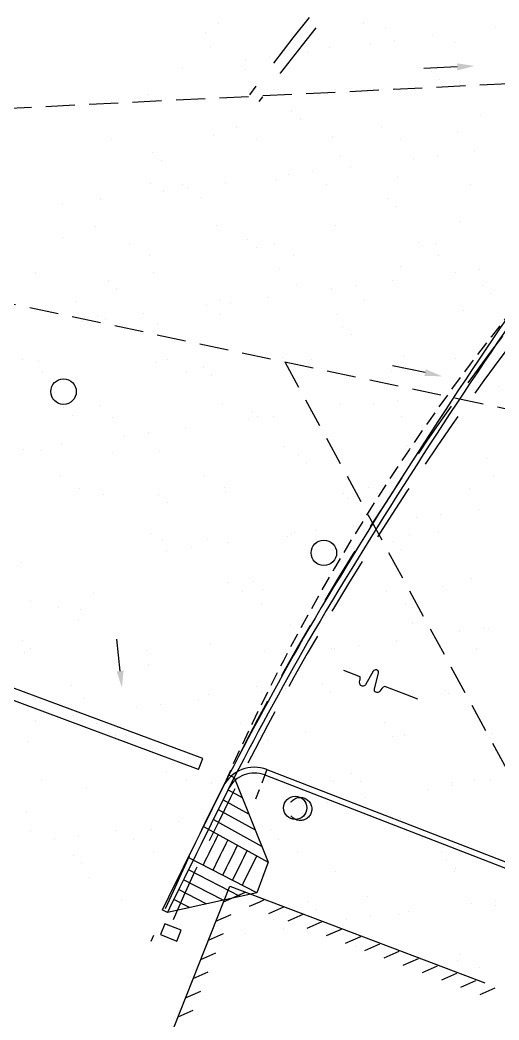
# Model space of a CAD drawing. Header units: feet. Extents: x 308 to 1449, y -4548 to -3843.
# Drawn here: x 698.4 to 739.7, y -4246.2 to -4159.9 of the extents above; entities that cross this region are included whole.
import ezdxf

# ---------------------------------------------------------------- set-up
doc = ezdxf.new("R2010")
doc.units = ezdxf.units.FT
doc.header["$LTSCALE"] = 10
doc.header["$MEASUREMENT"] = 0
for name, pattern in [('DASHED', [0.75, 0.5, -0.25]), ('HIDDEN', [0.375, 0.25, -0.125]), ('HIDDEN2', [0.1875, 0.125, -0.0625])]:
    doc.linetypes.add(name, pattern=pattern)
doc.layers.get('0').update_dxf_attribs({"linetype": 'CONTINUOUS'})
for name, color, linetype in [('A-WALL-SHFT', 6, 'CONTINUOUS'), ('HATCH', 8, 'CONTINUOUS'), ('RAD', 4, 'HIDDEN'), ('SLN', 6, 'CONTINUOUS'), ('Utilities Per Plan', 8, 'CONTINUOUS'), ('xsite$0$A-SITE-CURB-EXST', 6, 'CONTINUOUS'), ('xsite$0$SLN', 6, 'CONTINUOUS')]:
    doc.layers.add(name, color=color, linetype=linetype)

msp = doc.modelspace()

# ---------------------------------------------------------------- linework, layer by layer
for p, q in [((736.0942256078507, -4163.918213388735, -0.01714200000000014), (733.2221178802827, -4164.060357860606, -0.01714200000000014)), ((733.3137332574407, -4190.322155408414, -0.01714200000000014), (730.5009494834029, -4189.724279760683, -0.01714200000000014)), ((707.0137368513281, -4216.08831484626, -4.924084), (706.7265821795612, -4213.326600999745, -4.924084))]:
    msp.add_line(p, q)
at = {"linetype": 'HIDDEN'}
msp.add_circle((722.5446750672384, -4227.99205559617), 1, dxfattribs=at)
for points in [[(736.1090548608564, -4164.217846653337, -0.01714200000000014), (736.0793963548451, -4163.618580124134, -0.01714200000000014), (737.5837565001691, -4163.844494502779, -0.01714200000000014)], [(733.2513597501952, -4190.615599688635, -0.01714200000000014), (733.3761067646859, -4190.028711128194, -0.01714200000000014), (734.772497594386, -4190.632225340161, -0.01714200000000014)], [(706.7153455013498, -4216.119340678379, -4.924084), (707.3121282013053, -4216.057289014142, -4.924084), (707.1626608454961, -4217.520593326152, -4.924084)]]:
    msp.add_solid(points)
at = {"layer": 'A-WALL-SHFT'}
msp.add_lwpolyline([(732.6953873738212, -4218.522800984144), (731.6486095812812, -4218.115332247314), (729.8434019038725, -4217.412637083858, 0.1515463823365198), (729.4097569124043, -4217.828299389288), (729.3792267664003, -4217.863387509845, -0.7666861180246325), (728.9451637056119, -4217.651865832114), (729.3075806468155, -4216.228077917576, 0.7409134880173917), (728.8482094521834, -4216.094738187809), (728.1687322775574, -4217.264067399994, -0.7065163883176606), (727.702439384952, -4217.195735046462), (727.6675908517809, -4217.019403304773, 0.1404191536680058), (727.7084491638243, -4216.581585353127), (726.2974172550336, -4216.032327054373)], format="xyb", dxfattribs=at)
at = {"layer": 'HATCH'}
for p, q in [((715.5157871735896, -4160.192396172005), (715.5157871735896, -4160.192396172005)), ((727.9723546205954, -4160.169759957857), (727.9723546205954, -4160.169759957857)), ((729.8790604171362, -4160.64952980245), (729.8790604171362, -4160.64952980245)), ((739.3632741831914, -4160.521119082967), (739.3632741831914, -4160.521119082967)), ((714.3746049691035, -4160.971446282241), (714.3746049691035, -4160.971446282241)), ((733.9301563428629, -4161.236402616332), (733.9301563428629, -4161.236402616332)), ((714.8156121207267, -4162.162624878353), (714.8156121207267, -4162.162624878353)), ((725.0479705740295, -4162.211701177475), (725.0479705740295, -4162.211701177475)), ((728.5961829886718, -4161.938633530476), (728.5961829886718, -4161.938633530476)), ((730.6782171975568, -4161.664528526814), (730.6782171975568, -4161.664528526814)), ((735.8515434323406, -4161.822469247712), (735.8515434323406, -4161.822469247712)), ((719.9111260030372, -4163.082042974323), (719.9111260030372, -4163.082042974323)), ((723.1630651483433, -4162.653917063842), (723.1630651483433, -4162.653917063842)), ((712.3959739538237, -4164.071431511351), (712.3959739538237, -4164.071431511351)), ((717.8290917941522, -4163.356147977986), (717.8290917941522, -4163.356147977986)), ((721.5882055834423, -4164.060953352102), (721.5882055834423, -4164.060953352102)), ((734.0447730304481, -4164.038317137954), (734.0447730304481, -4164.038317137954)), ((717.8545539988473, -4164.160232062187), (717.8545539988473, -4164.160232062187)), ((733.8603580359108, -4164.297716923575), (733.8603580359108, -4164.297716923575)), ((734.597635372721, -4164.97330713119), (734.597635372721, -4164.97330713119)), ((730.6947467204476, -4165.779418536269), (730.6947467204476, -4165.779418536269)), ((709.4208094067462, -4166.302202595612), (709.4208094067462, -4166.302202595612)), ((720.2243822650588, -4165.912970665849), (720.2243822650588, -4165.912970665849)), ((721.835851617622, -4167.808419183311), (721.835851617622, -4167.808419183311)), ((738.0775844024648, -4168.162092911136), (738.0775844024648, -4168.162092911136)), ((717.059517727077, -4169.134205884709), (717.059517727077, -4169.134205884709)), ((722.5731289544321, -4168.484009390927), (722.5731289544321, -4168.484009390927)), ((729.5160851740835, -4169.111569670562), (729.5160851740835, -4169.111569670562)), ((715.0675855531658, -4169.869919954405), (715.0675855531658, -4169.869919954405)), ((725.2999440064672, -4169.918996253528), (725.2999440064672, -4169.918996253528)), ((736.1035168647787, -4169.529764323765), (736.1035168647787, -4169.529764323765)), ((706.289733171697, -4170.231441315551), (706.289733171697, -4170.231441315551)), ((718.7463006187028, -4170.208805101403), (718.7463006187028, -4170.208805101403)), ((731.2028680657093, -4170.186168887256), (731.2028680657093, -4170.186168887256)), ((709.8113451993324, -4171.319121443049), (709.8113451993324, -4171.319121443049)), ((726.053077984176, -4171.672795170873), (726.053077984176, -4171.672795170873)), ((732.2841673621195, -4171.809703343886), (732.2841673621195, -4171.809703343886)), ((734.3662015710046, -4171.535598340224), (734.3662015710046, -4171.535598340224)), ((737.6181407163107, -4171.107472429742), (737.6181407163107, -4171.107472429742)), ((710.5486225361426, -4171.994711650665), (710.5486225361426, -4171.994711650665)), ((726.8510495217911, -4172.524986877252), (726.8510495217911, -4172.524986877252)), ((720.4763556974965, -4173.620265741902), (720.4763556974965, -4173.620265741902)), ((721.5170761676, -4173.227217791396), (721.5170761676, -4173.227217791396)), ((723.599110376485, -4172.953112787734), (723.599110376485, -4172.953112787734)), ((730.9467201528857, -4173.486713612322), (730.9467201528857, -4173.486713612322)), ((709.6727828391854, -4174.009497671665), (709.6727828391854, -4174.009497671665)), ((712.3621515815497, -4174.099998495648), (712.3621515815497, -4174.099998495648)), ((712.8320191819654, -4174.370627235243), (712.8320191819654, -4174.370627235243)), ((716.0839583272715, -4173.942501324761), (716.0839583272715, -4173.942501324761)), ((724.8187190285555, -4174.0773622815), (724.8187190285555, -4174.0773622815)), ((737.275286475562, -4174.054726067353), (737.275286475562, -4174.054726067353)), ((710.7499849730804, -4174.644732238905), (710.7499849730804, -4174.644732238905)), ((714.0285715658864, -4175.18349743061), (714.0285715658864, -4175.18349743061)), ((730.0343756029506, -4175.320982291997), (730.0343756029506, -4175.320982291997)), ((702.0649279874458, -4175.788141682752), (702.0649279874458, -4175.788141682752)), ((705.3168671327519, -4175.36001577227), (705.3168671327519, -4175.36001577227)), ((730.7716529397608, -4175.996572499613), (730.7716529397608, -4175.996572499613)), ((704.8491945302147, -4177.710767160038), (704.8491945302147, -4177.710767160038)), ((715.3195589856035, -4177.577215030458), (715.3195589856035, -4177.577215030458)), ((725.5519174389053, -4177.626291329581), (725.5519174389053, -4177.626291329581)), ((736.3554902972178, -4177.237059399818), (736.3554902972178, -4177.237059399818)), ((702.0040651475978, -4178.694199690348), (702.0040651475978, -4178.694199690348)), ((707.8334637251844, -4179.173251028255), (707.8334637251844, -4179.173251028255)), ((718.009869184661, -4178.831684551735), (718.009869184661, -4178.831684551735)), ((718.7471465214712, -4179.50727475935), (718.7471465214712, -4179.50727475935)), ((720.2900311721909, -4179.150614814108), (720.2900311721909, -4179.150614814108)), ((732.7465986191967, -4179.12797859996), (732.7465986191967, -4179.12797859996)), ((734.2516019695046, -4179.185358279558), (734.2516019695046, -4179.185358279558)), ((709.5202466168101, -4180.247850244949), (709.5202466168101, -4180.247850244949)), ((721.9768140638166, -4180.225214030802), (721.9768140638166, -4180.225214030802)), ((734.4333815108224, -4180.202577816654), (734.4333815108224, -4180.202577816654)), ((720.7283291299347, -4181.327560817955), (720.7283291299347, -4181.327560817955)), ((731.1986935853248, -4181.194008688374), (731.1986935853248, -4181.194008688374)), ((699.6923978183218, -4181.667716448595), (699.6923978183218, -4181.667716448595)), ((709.9247562716231, -4181.716792747718), (709.9247562716231, -4181.716792747718)), ((735.9721517355681, -4181.680773157295), (735.9721517355681, -4181.680773157295)), ((738.0541859444531, -4181.406668153633), (738.0541859444531, -4181.406668153633)), ((705.9853627663724, -4182.342386811472), (705.9853627663724, -4182.342386811472)), ((706.7226401031826, -4183.017977019088), (706.7226401031826, -4183.017977019088)), ((722.227095551215, -4182.696060539296), (722.227095551215, -4182.696060539296)), ((725.2050605410485, -4183.098287604805), (725.2050605410485, -4183.098287604805)), ((727.2870947499335, -4182.824182601143), (727.2870947499335, -4182.824182601143)), ((730.5390338952396, -4182.396056690661), (730.5390338952396, -4182.396056690661)), ((738.2328995882792, -4182.833545400683), (738.2328995882792, -4182.833545400683)), ((719.77194270072, -4183.81357113817), (719.77194270072, -4183.81357113817)), ((738.9701769250894, -4183.509135608298), (738.9701769250894, -4183.509135608298)), ((703.136097579657, -4184.139043639194), (703.136097579657, -4184.139043639194)), ((714.4379693465289, -4184.515802052314), (714.4379693465289, -4184.515802052314)), ((715.5926650266629, -4184.116407425046), (715.5926650266629, -4184.116407425046)), ((716.520003555414, -4184.241697048652), (716.520003555414, -4184.241697048652)), ((728.0492324736693, -4184.093771210899), (728.0492324736693, -4184.093771210899)), ((705.1011679626524, -4185.418062236091), (705.1011679626524, -4185.418062236091)), ((705.7529123608944, -4185.659211496161), (705.7529123608944, -4185.659211496161)), ((709.0048515062005, -4185.231085585679), (709.0048515062005, -4185.231085585679)), ((715.5715324180417, -4185.284510106511), (715.5715324180417, -4185.284510106511)), ((725.8038908713444, -4185.333586405633), (725.8038908713444, -4185.333586405633)), ((736.6074637296558, -4184.944354475871), (736.6074637296558, -4184.944354475871)), ((703.6708781520093, -4185.933316499823), (703.6708781520093, -4185.933316499823)), ((710.2025891329264, -4186.206762799034), (710.2025891329264, -4186.206762799034)), ((726.2083931699897, -4186.34424766042), (726.2083931699897, -4186.34424766042)), ((726.9456705067998, -4187.019837868036), (726.9456705067998, -4187.019837868036)), ((720.9803025623737, -4189.034855894007), (720.9803025623737, -4189.034855894007)), ((723.520544617304, -4189.167023743506), (723.520544617304, -4189.167023743506)), ((731.4506670177628, -4188.901303764427), (731.4506670177628, -4188.901303764427)), ((735.9771120643105, -4189.144387529359), (735.9771120643105, -4189.144387529359)), ((698.6074097232912, -4189.212296171802), (698.6074097232912, -4189.212296171802)), ((699.9443712507594, -4189.375011524648), (699.9443712507594, -4189.375011524648)), ((710.1767297040612, -4189.424087823771), (710.1767297040612, -4189.424087823771)), ((711.0639771702981, -4189.189659957654), (711.0639771702981, -4189.189659957654)), ((714.183886751701, -4189.854949920158), (714.183886751701, -4189.854949920158)), ((700.2941926149169, -4190.286895388496), (700.2941926149169, -4190.286895388496)), ((712.7507600619239, -4190.264259174348), (712.7507600619239, -4190.264259174348)), ((714.9211640885112, -4190.530540127774), (714.9211640885112, -4190.530540127774)), ((725.2073275089298, -4190.2416229602), (725.2073275089298, -4190.2416229602)), ((730.4256195365436, -4190.208623647982), (730.4256195365436, -4190.208623647982)), ((737.6638949559363, -4190.218986746053), (737.6638949559363, -4190.218986746053)), ((739.6601361090167, -4191.551842970705), (739.6601361090167, -4191.551842970705)), ((734.2270182686882, -4192.267126504071), (734.2270182686882, -4192.267126504071)), ((702.1593803334124, -4193.365652179896), (702.1593803334124, -4193.365652179896)), ((705.3531413950906, -4193.125357312144), (705.3531413950906, -4193.125357312144)), ((715.8235058504807, -4192.991805182563), (715.8235058504807, -4192.991805182563)), ((726.0558643037824, -4193.040881481686), (726.0558643037824, -4193.040881481686)), ((728.8930449144971, -4192.969357418215), (728.8930449144971, -4192.969357418215)), ((730.9750791233821, -4192.695252414553), (730.9750791233821, -4192.695252414553)), ((736.8594371620943, -4192.651649551924), (736.8594371620943, -4192.651649551924)), ((702.8966576702226, -4194.041242387511), (702.8966576702226, -4194.041242387511)), ((706.3666110247697, -4194.155452568593), (706.3666110247697, -4194.155452568593)), ((718.401113118255, -4193.719325907719), (718.401113118255, -4193.719325907719)), ((718.8231784717766, -4194.132816354445), (718.8231784717766, -4194.132816354445)), ((720.2079879288625, -4194.112766862062), (720.2079879288625, -4194.112766862062)), ((723.4599270741686, -4193.68464095158), (723.4599270741686, -4193.68464095158)), ((731.2797459187825, -4194.110180140297), (731.2797459187825, -4194.110180140297)), ((734.4069171553183, -4193.856810769106), (734.4069171553183, -4193.856810769106)), ((712.692835879649, -4195.102155399089), (712.692835879649, -4195.102155399089)), ((718.1259537199775, -4194.386871865724), (718.1259537199775, -4194.386871865724)), ((735.1441944921285, -4194.532400976722), (735.1441944921285, -4194.532400976722)), ((707.3588625254579, -4195.804386313233), (707.3588625254579, -4195.804386313233)), ((709.4408967343429, -4195.530281309571), (709.4408967343429, -4195.530281309571)), ((701.9257446851294, -4196.519669846599), (701.9257446851294, -4196.519669846599)), ((721.2322759948117, -4196.74215097006), (721.2322759948117, -4196.74215097006)), ((731.7026404502013, -4196.60859884048), (731.7026404502013, -4196.60859884048)), ((698.6738055398233, -4196.947795757081), (698.6738055398233, -4196.947795757081)), ((700.1963446831976, -4197.082306600701), (700.1963446831976, -4197.082306600701)), ((706.3766066999664, -4197.230028167457), (706.3766066999664, -4197.230028167457)), ((710.4287031365003, -4197.131382899823), (710.4287031365003, -4197.131382899823)), ((722.3824107370297, -4197.367513028844), (722.3824107370297, -4197.367513028844)), ((738.6241435218723, -4197.721186756668), (738.6241435218723, -4197.721186756668)), ((723.1196880738398, -4198.04310323646), (723.1196880738398, -4198.04310323646)), ((701.8379231684056, -4199.228705101201), (701.8379231684056, -4199.228705101201)), ((714.2944906154108, -4199.206068887053), (714.2944906154108, -4199.206068887053)), ((726.7510580624178, -4199.183432672905), (726.7510580624178, -4199.183432672905)), ((739.2076255094237, -4199.160796458757), (739.2076255094237, -4199.160796458757)), ((703.5247060600313, -4200.303304317895), (703.5247060600313, -4200.303304317895)), ((715.9812735070366, -4200.280668103747), (715.9812735070366, -4200.280668103747)), ((728.4378409540435, -4200.258031889599), (728.4378409540435, -4200.258031889599)), ((737.1114105945329, -4200.358944627976), (737.1114105945329, -4200.358944627976)), ((705.6051148275296, -4200.832652388196), (705.6051148275296, -4200.832652388196)), ((710.357904318741, -4200.878215288581), (710.357904318741, -4200.878215288581)), ((716.0754792829188, -4200.699100258616), (716.0754792829188, -4200.699100258616)), ((726.3078377362209, -4200.748176557739), (726.3078377362209, -4200.748176557739)), ((726.5996371035836, -4201.231889016405), (726.5996371035836, -4201.231889016405)), ((711.0951816555512, -4201.553805496197), (711.0951816555512, -4201.553805496197)), ((732.5810292879465, -4202.840427231623), (732.5810292879465, -4202.840427231623)), ((734.6630634968316, -4202.566322227961), (734.6630634968316, -4202.566322227961)), ((737.9150026421377, -4202.138196317479), (737.9150026421377, -4202.138196317479)), ((727.1479114476181, -4203.555710764988), (727.1479114476181, -4203.555710764988)), ((709.5971244698841, -4204.171861497992), (709.5971244698841, -4204.171861497992)), ((721.4842494272502, -4204.449446046113), (721.4842494272502, -4204.449446046113)), ((721.8139380934269, -4204.257941679132), (721.8139380934269, -4204.257941679132)), ((722.0536919168893, -4204.149225283844), (722.0536919168893, -4204.149225283844)), ((723.895972302312, -4203.98383667547), (723.895972302312, -4203.98383667547)), ((731.9546138826399, -4204.315893916532), (731.9546138826399, -4204.315893916532)), ((734.5102593638962, -4204.126589069696), (734.5102593638962, -4204.126589069696)), ((710.6806765689383, -4204.838677975876), (710.6806765689383, -4204.838677975876)), ((713.1288811077924, -4205.40135112298), (713.1288811077924, -4205.40135112298)), ((714.575130685295, -4204.742591276143), (714.575130685295, -4204.742591276143)), ((716.3808202530985, -4204.973225212498), (716.3808202530985, -4204.973225212498)), ((730.5809347223583, -4204.88007613753), (730.5809347223583, -4204.88007613753)), ((731.3182120591684, -4205.555666345145), (731.3182120591684, -4205.555666345145)), ((711.0468468989073, -4205.675456126642), (711.0468468989073, -4205.675456126642)), ((698.5229480747362, -4206.755086732588), (698.5229480747362, -4206.755086732588)), ((737.3633840269711, -4208.06623970403), (737.3633840269711, -4208.06623970403)), ((716.3274527153573, -4208.406395334669), (716.3274527153573, -4208.406395334669)), ((718.5564283040696, -4208.390778397267), (718.5564283040696, -4208.390778397267)), ((726.5598111686595, -4208.455471633792), (726.5598111686595, -4208.455471633792)), ((734.7981610889123, -4208.744452125091), (734.7981610889123, -4208.744452125091)), ((704.7096931750185, -4209.37405581038), (704.7096931750185, -4209.37405581038)), ((717.5250040605252, -4209.222477816452), (717.5250040605252, -4209.222477816452)), ((719.2937056408798, -4209.066368604883), (719.2937056408798, -4209.066368604883)), ((729.9815715075305, -4209.199841602304), (729.9815715075305, -4209.199841602304)), ((699.27657533469, -4210.089339343745), (699.27657533469, -4210.089339343745)), ((701.7128513241564, -4210.585969242533), (701.7128513241564, -4210.585969242533)), ((719.211786952151, -4210.297077033146), (719.211786952151, -4210.297077033146)), ((731.6683543991562, -4210.274440818998), (731.6683543991562, -4210.274440818998)), ((703.5985098161444, -4210.761112320271), (703.5985098161444, -4210.761112320271)), ((703.3996342157822, -4211.660568459227), (703.3996342157822, -4211.660568459227)), ((721.7362228596888, -4212.156741122165), (721.7362228596888, -4212.156741122165)), ((722.7736546706236, -4212.255154384829), (722.7736546706236, -4212.255154384829)), ((732.2065873150781, -4212.023188992586), (732.2065873150781, -4212.023188992586)), ((738.3510478702799, -4212.43739204137), (738.3510478702799, -4212.43739204137)), ((738.7794587076869, -4212.392639246215), (738.7794587076869, -4212.392639246215)), ((736.2690136613949, -4212.711497045032), (736.2690136613949, -4212.711497045032)), ((698.5790169594749, -4213.436419573703), (698.5790169594749, -4213.436419573703)), ((699.316294296285, -4214.112009781318), (699.316294296285, -4214.112009781318)), ((714.8207497443185, -4213.790093301529), (714.8207497443185, -4213.790093301529)), ((725.2842053620037, -4214.165634213243), (725.2842053620037, -4214.165634213243)), ((725.5019224668753, -4214.129011492541), (725.5019224668753, -4214.129011492541)), ((727.5839566757603, -4213.854906488879), (727.5839566757603, -4213.854906488879)), ((730.8358958210664, -4213.426780578397), (730.8358958210664, -4213.426780578397)), ((737.740772809009, -4214.142997999095), (737.740772809009, -4214.142997999095)), ((714.1339131563984, -4223.640572304438), (688.7962501563982, -4214.215048304438)), ((698.7749215071738, -4214.462381808644), (698.7749215071738, -4214.462381808644)), ((709.2452859625638, -4214.328829679063), (709.2452859625638, -4214.328829679063)), ((719.4776444158655, -4214.377905978185), (719.4776444158655, -4214.377905978185)), ((713.7852588436033, -4224.577823695566), (688.447595843603, -4215.152299695565)), ((709.4720526256349, -4215.529125639324), (709.4720526256349, -4215.529125639324)), ((721.9286200726405, -4215.506489425176), (721.9286200726405, -4215.506489425176)), ((726.7549522893983, -4215.903341505953), (726.7549522893983, -4215.903341505953)), ((726.8117846010977, -4216.162766709846), (726.8117846010977, -4216.162766709846)), ((727.4922296262084, -4216.578931713569), (727.4922296262084, -4216.578931713569)), ((702.7962433260288, -4217.300795561264), (702.7962433260288, -4217.300795561264)), ((718.8020473630932, -4217.438280422653), (718.8020473630932, -4217.438280422653)), ((721.2468029518718, -4217.553506172618), (721.2468029518718, -4217.553506172618)), ((724.4987420971779, -4217.125380262136), (724.4987420971779, -4217.125380262136)), ((703.8504832485834, -4218.468407396323), (703.8504832485834, -4218.468407396323)), ((714.6540561068948, -4218.079175466558), (714.6540561068948, -4218.079175466558)), ((719.1647687429868, -4217.82761117628), (719.1647687429868, -4217.82761117628)), ((719.5393246999033, -4218.113870630269), (719.5393246999033, -4218.113870630269)), ((725.1244205622843, -4217.945623336977), (725.1244205622843, -4217.945623336977)), ((735.0437801479359, -4217.791954150478), (735.0437801479359, -4217.791954150478)), ((735.3567790155873, -4217.9946996361), (735.3567790155873, -4217.9946996361)), ((708.3976775484672, -4219.245125623789), (708.3976775484672, -4219.245125623789)), ((710.4797117573522, -4218.971020620127), (710.4797117573522, -4218.971020620127)), ((713.7316509026583, -4218.542894709645), (713.7316509026583, -4218.542894709645)), ((702.9645597081387, -4219.960409157155), (702.9645597081387, -4219.960409157155)), ((699.7126205628326, -4220.388535067636), (699.7126205628326, -4220.388535067636)), ((704.9433647692686, -4220.602378171931), (704.9433647692686, -4220.602378171931)), ((706.7775409448035, -4220.948982682388), (706.7775409448035, -4220.948982682388)), ((717.399932216276, -4220.579741957784), (717.399932216276, -4220.579741957784)), ((729.8564996632816, -4220.557105743636), (729.8564996632816, -4220.557105743636)), ((706.6301476608943, -4221.676977388625), (706.6301476608943, -4221.676977388625)), ((707.5148182816137, -4221.624572890004), (707.5148182816137, -4221.624572890004)), ((719.0867151079018, -4221.654341174478), (719.0867151079018, -4221.654341174478)), ((723.0192737296471, -4221.302656410215), (723.0192737296471, -4221.302656410215)), ((730.5331907066167, -4221.695969124474), (730.5331907066167, -4221.695969124474)), ((731.5432825549074, -4221.63170496033), (731.5432825549074, -4221.63170496033)), ((739.0250777667105, -4221.440141271602), (739.0250777667105, -4221.440141271602)), ((699.0268949396127, -4222.169676884696), (699.0268949396127, -4222.169676884696)), ((709.4972593950018, -4222.036124755115), (709.4972593950018, -4222.036124755115)), ((719.7296178483039, -4222.085201054237), (719.7296178483039, -4222.085201054237)), ((713.7852588436033, -4224.577823695566), (714.1339131563984, -4223.640572304438)), ((710.9947673113575, -4224.81335866995), (710.9947673113575, -4224.81335866995)), ((727.0005713484218, -4224.950843531339), (727.0005713484218, -4224.950843531339)), ((700.2459986237396, -4225.56817078287), (700.2459986237396, -4225.56817078287)), ((704.1024566810214, -4226.175702472374), (704.1024566810214, -4226.175702472374)), ((712.702566070747, -4225.545534568722), (712.702566070747, -4225.545534568722)), ((714.9060295393332, -4225.78647054261), (714.9060295393332, -4225.78647054261)), ((725.1591335177545, -4225.522898354575), (725.1591335177545, -4225.522898354575)), ((725.3763939947237, -4225.65291841303), (725.3763939947237, -4225.65291841303)), ((727.7378486852319, -4225.626433738955), (727.7378486852319, -4225.626433738955)), ((733.619844310955, -4226.281166542179), (733.619844310955, -4226.281166542179)), ((735.6087524480256, -4225.701994712153), (735.6087524480256, -4225.701994712153)), ((735.7018785198401, -4226.007061538517), (735.7018785198401, -4226.007061538517)), ((737.6157009647601, -4225.500262140427), (737.6157009647601, -4225.500262140427)), ((738.9538176651462, -4225.578935628035), (738.9538176651462, -4225.578935628035)), ((716.3196104658796, -4226.341210293452, 4.940001308195417), (717.5387362586646, -4227.013154995312, 5.049711728327552)), ((728.1867264706266, -4226.996450075544), (728.1867264706266, -4226.996450075544)), ((715.8971964303032, -4227.193132073811, 4.943254979759821), (718.0977796939987, -4228.406025996485, 5.141287796245689)), ((722.8527531164355, -4227.698680989688), (722.8527531164355, -4227.698680989688)), ((724.9347873253205, -4227.424575986026), (724.9347873253205, -4227.424575986026)), ((698.9702608930683, -4228.324060929687), (698.9702608930683, -4228.324060929687)), ((714.1676961308009, -4228.842090433535), (714.1676961308009, -4228.842090433535)), ((714.9760649301321, -4228.461545791074), (714.9760649301321, -4228.461545791074)), ((715.4750086394265, -4228.045178553302, 4.946529011324153), (718.6568231293322, -4229.798896997657, 5.232863864163765)), ((717.419635276107, -4228.413964523053), (717.419635276107, -4228.413964523053)), ((731.2177977149757, -4228.8152195189), (731.2177977149757, -4228.8152195189)), ((709.7492328274402, -4229.743419831167), (709.7492328274402, -4229.743419831167)), ((712.0856619219159, -4229.116195437197), (712.0856619219159, -4229.116195437197)), ((715.0530471013053, -4228.897349736365, 4.949823403613367), (719.215866564666, -4231.191767998829, 5.324439932081873)), ((715.7133422669423, -4229.13713599869), (715.7133422669423, -4229.13713599869)), ((730.7851641390549, -4229.403264200527), (730.7851641390549, -4229.403264200527)), ((699.2788683720507, -4229.876971960747), (699.2788683720507, -4229.876971960747)), ((701.3185707273963, -4230.533709884707), (701.3185707273963, -4230.533709884707)), ((703.4006049362813, -4230.259604881045), (703.4006049362813, -4230.259604881045)), ((706.6525440815874, -4229.831478970563), (706.6525440815874, -4229.831478970563)), ((719.9815912807433, -4229.79249613029), (719.9815912807433, -4229.79249613029)), ((720.6304456613882, -4230.596150887182), (720.6304456613882, -4230.596150887182)), ((733.0870131083957, -4230.573514673035), (733.0870131083957, -4230.573514673035)), ((708.1738782143808, -4230.61878710133), (708.1738782143808, -4230.61878710133)), ((702.9515585118429, -4231.972248050812), (702.9515585118429, -4231.972248050812)), ((709.8606611060065, -4231.693386318024), (709.8606611060065, -4231.693386318024)), ((719.1932912966861, -4232.325921778635), (719.1932912966861, -4232.325921778635)), ((722.3172285530139, -4231.670750103876), (722.3172285530139, -4231.670750103876)), ((734.7737960000214, -4231.648113889729), (734.7737960000214, -4231.648113889729)), ((703.6888358486531, -4232.647838258427), (703.6888358486531, -4232.647838258427)), ((735.1990953337504, -4232.463406640025), (735.1990953337504, -4232.463406640025)), ((735.9363726705606, -4233.138996847641), (735.9363726705606, -4233.138996847641)), ((704.3544301134598, -4233.882997548426), (704.3544301134598, -4233.882997548426)), ((717.3539618225467, -4235.562732770475, 5.331812114157177), (712.8998271367086, -4233.254963541543, 4.952879631343592)), ((715.1580029717726, -4233.493765618663), (715.1580029717726, -4233.493765618663)), ((725.628367427162, -4233.360213489083), (725.628367427162, -4233.360213489083)), ((735.8607258804634, -4233.409289788206), (735.8607258804634, -4233.409289788206)), ((715.8984066450927, -4235.878523540949, 5.245162228314268), (712.4796027175262, -4234.107178249376, 4.954309806485929)), ((714.4428514676378, -4236.194314311423, 5.158512342471282), (712.0596071590307, -4234.959511534147, 4.955759451795755)), ((715.9317889629152, -4236.014658535874), (717.821684915483, -4235.181771708585)), ((715.9330795158593, -4235.561943498121), (715.9330795158593, -4235.561943498121)), ((728.3896469628667, -4235.539307283973), (728.3896469628667, -4235.539307283973)), ((707.1687848783969, -4235.836624038373), (707.1687848783969, -4235.836624038373)), ((712.9872962901859, -4236.510105081896, 5.071862456628556), (711.6398404649849, -4235.811963397804, 4.957228567593166)), ((718.17956867116, -4236.390055745883), (719.0662453889884, -4235.999292774333)), ((719.0662453889884, -4235.999292774333), (719.4789866350711, -4235.817395592918)), ((719.8368703907474, -4237.025679630216), (721.1362883546601, -4236.453019477251)), ((723.1745889154607, -4235.97410889976), (723.1745889154607, -4235.97410889976)), ((723.9118662522709, -4236.649699107375), (723.9118662522709, -4236.649699107375)), ((737.3078286844035, -4236.152236355588), (737.3078286844035, -4236.152236355588)), ((739.3898628932885, -4235.878131351926), (739.3898628932885, -4235.878131351926)), ((739.4163217003044, -4236.327782627586), (739.4163217003044, -4236.327782627586)), ((715.2772209808363, -4237.669135240285), (716.5797460992088, -4237.095105748433)), ((720.2335647131815, -4237.499791206343), (720.2335647131815, -4237.499791206343)), ((721.4941721103357, -4237.661303514549), (722.7935900742484, -4237.088643361584)), ((728.6227716987689, -4237.295645799435), (728.6227716987689, -4237.295645799435)), ((731.0371375714927, -4237.11055927658), (731.0371375714927, -4237.11055927658)), ((731.874710844075, -4236.867519888953), (731.874710844075, -4236.867519888953)), ((721.1076196495554, -4238.285034336463), (721.1076196495554, -4238.285034336463)), ((723.1514738299247, -4238.296927398882), (724.4508917938372, -4237.724267245917)), ((724.808775549513, -4238.932551283216), (726.1081935134255, -4238.359891130251)), ((726.5407374898839, -4237.569750803097), (726.5407374898839, -4237.569750803097)), ((714.6226529987571, -4239.323611944696), (715.9251781171291, -4238.749582452845)), ((717.8556805042493, -4238.713160246944), (717.8556805042493, -4238.713160246944)), ((726.4660772691016, -4239.568175167548), (727.7654952330142, -4238.995515014583)), ((727.3918152820147, -4239.838484887321), (727.3918152820147, -4239.838484887321)), ((728.12337898869, -4240.203799051882), (729.4227969526029, -4239.631138898916)), ((713.9680850166781, -4240.978088649108), (715.2706101350498, -4240.404059157257)), ((729.7806807082789, -4240.839422936215), (731.0800986721914, -4240.26676278325)), ((731.4379824278675, -4241.475046820548), (732.7374003917806, -4240.902386667583)), ((736.3175265535078, -4240.589923602433), (736.3175265535078, -4240.589923602433)), ((733.095284147456, -4242.110670704881), (734.3947021113687, -4241.538010551916)), ((736.1126993129012, -4241.116584864259), (736.1126993129012, -4241.116584864259)), ((738.0043094451336, -4241.664522819127), (738.0043094451336, -4241.664522819127)), ((713.313517034599, -4242.63256535352), (714.6160421529707, -4242.058535861668)), ((734.7525858670448, -4242.746294589214), (736.0520038309575, -4242.173634436249)), ((736.4098875866333, -4243.381918473548), (737.7093055505462, -4242.809258320582)), ((738.0671893062218, -4244.01754235788), (739.3666072701348, -4243.444882204915)), ((712.6589490525198, -4244.287042057931), (713.9614741708917, -4243.713012566079)), ((712.0043810704409, -4245.941518762343), (713.306906188813, -4245.36748927049))]:
    msp.add_line(p, q, dxfattribs=at)
for radius, start, end in [(3502.550161681737, 153.681219842734, 153.7292316941221), (3501.600161681738, 153.6819103390897, 153.7295352513136), (3500.650161681738, 153.6826012105866, 153.7298389732941), (3499.700161681738, 153.6832924575308, 153.7301428601978), (3498.750161681738, 153.6839840802285, 153.7304469121592)]:
    msp.add_arc((3854.943980965722, -5783.116866516411, 4.913693), radius, start, end, dxfattribs=at)
at = {"layer": 'RAD'}
for p, q in [((633.1823952574778, -4170.670836543876), (782.9990275578448, -4163.256210041061)), ((633.1823952574778, -4170.670836543876), (721.215679323519, -4189.382888717474)), ((721.215679323519, -4189.382888717474), (779.9045353675474, -4201.857590166539)), ((721.2157011875051, -4189.382876824047), (749.8866312495338, -4242.089401746283))]:
    msp.add_line(p, q, dxfattribs=at)
at = {"layer": 'SLN'}
for p, q in [((716.3966430000014, -4225.06111, 4.913693), (716.8444950538178, -4225.283435297463, 4.913693)), ((716.8444950538178, -4225.283435297463, 4.913693), (719.7749100000001, -4232.584639000002, 5.416016)), ((714.1929887488411, -4229.508055407795, 4.913693), (719.7749100000001, -4232.584639000002, 5.416016)), ((718.8095169999997, -4235.246942000002, 5.418462), (712.8762459999998, -4232.172805000002, 4.913693)), ((719.7749100000001, -4232.584639000002, 5.416016), (718.8095169999997, -4235.246942000002, 5.418462)), ((709.8958763377151, -4251.270945280206, 5.410597999999999), (716.4668820000006, -4234.662165000002)), ((716.4668820000006, -4234.662165000002), (738.4716210000006, -4243.018580000002)), ((718.8095169999997, -4235.246942000002, 5.418462), (711.0942476970449, -4236.920812475907, 4.913693)), ((711.0942476970449, -4236.920812475907, 4.913693), (710.6455750000005, -4236.700148000002, 4.897028)), ((710.868868315958, -4237.916661523979, 5.446005), (710.5012402975008, -4238.84663444834, 5.446005)), ((712.2638277024998, -4238.468103551665, 5.446005), (710.868868315958, -4237.916661523979, 5.446005)), ((710.5012402975008, -4238.84663444834, 5.446005), (711.8961996840426, -4239.398076476026, 5.446005)), ((711.8961996840426, -4239.398076476026, 5.446005), (712.2638277024998, -4238.468103551665, 5.446005))]:
    msp.add_line(p, q, dxfattribs=at)
for centre in [(702.1305000000011, -4191.961042000001, 4.936277), (724.5860840000005, -4205.879995000001, 4.910707)]:
    msp.add_circle(centre, 1.1, dxfattribs=at)
for centre, radius, start, end in [((1153.266243436714, -4467.810283355285, 4.959314), 500.1094566605952, 145.4131939681974, 149.2918736233357), ((1153.266243436714, -4467.810283355285, 4.959314), 499.6094566605952, 145.4131939681974, 149.2918736233357), ((1018.288479756403, -4381.330763217439, 4.959314), 339.9395322948674, 150.2062708739822, 152.6323535957164), ((1018.288479756403, -4381.330763217439, 4.959314), 339.4395322948674, 150.2062708739822, 152.6323535957164), ((3854.943980965722, -5783.116866516411, 4.913693), 3504.000161681737, 153.5990139007029, 153.8112957294544), ((3854.943980965722, -5783.116866516411, 4.913693), 3503.500161681737, 153.5990139007029, 153.8112957294544)]:
    msp.add_arc(centre, radius, start, end, dxfattribs=at)
at = {"layer": 'Utilities Per Plan', "linetype": 'DASHED'}
for centre, radius, start, end in [((926.6576582046602, -4321.842296901249), 260.0944026987665, 121.5993127987859, 143.2792480251436), ((926.6576582046602, -4321.842296901249), 259.0944026987665, 121.5993127987859, 143.2792480251436), ((941.3957400414725, -4338.906325255647), 252.17324872118, 122.5588740693594, 156.7701614189258), ((941.3957400414725, -4338.906325255647), 251.17324872118, 122.5588740693594, 156.7701614189258)]:
    msp.add_arc(centre, radius, start, end, dxfattribs=at)
at = {"layer": 'xsite$0$A-SITE-CURB-EXST', "linetype": 'HIDDEN2'}
msp.add_line((719.6751857526313, -4224.592478067518), (718.6883129631409, -4227.136788013617), dxfattribs=at)
at = {"layer": 'xsite$0$A-SITE-CURB-EXST'}
for p, q in [((719.49437346759, -4225.058639968125), (760.0615499961266, -4240.793610750217)), ((719.6751857526308, -4224.592478067518), (759.7762003805599, -4240.146636564569))]:
    msp.add_line(p, q, dxfattribs=at)
at = {"layer": 'xsite$0$A-SITE-CURB-EXST', "linetype": 'HIDDEN2'}
msp.add_arc((883.072319560237, -4299.279987987097, 4.959313999999949), 182.5030333717673, 141.1564193336486, 156.3456096833058, dxfattribs=at)
at = {"layer": 'xsite$0$A-SITE-CURB-EXST'}
for radius, end in [(2.999999999999999, 153.6171810832699), (2.5, 152.5768669904293)]:
    msp.add_arc((718.590312042385, -4227.389449471165), radius, 68.80000000004898, end, dxfattribs=at)
at = {"layer": 'xsite$0$SLN'}
msp.add_circle((722.1166595800745, -4227.896549342509, 5.459801999999986), 1, dxfattribs=at)

doc.saveas('drawing.dxf')
